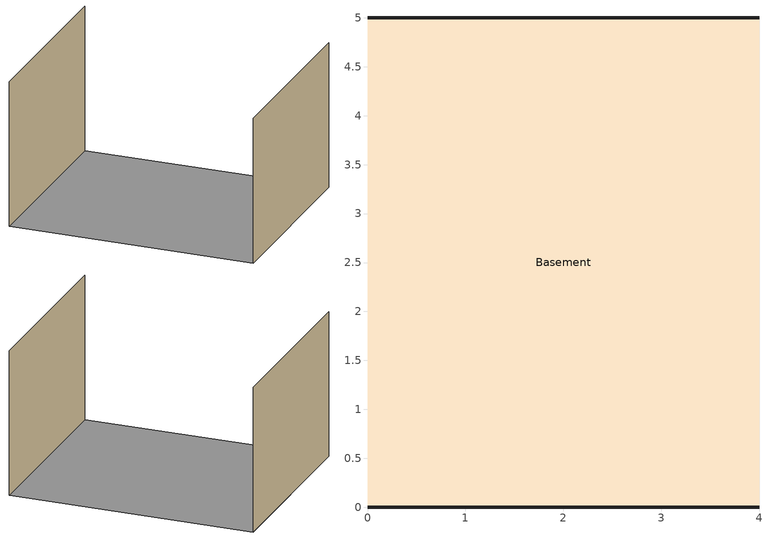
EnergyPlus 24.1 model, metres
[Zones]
Basement
 floor foundation (Opaque): 0,0 4,0 4,5 0,5 z-3
 wall outside (Opaque): 0,5 4,5 z-3:0
 wall ground (Opaque): 0,0 4,0 z-3:0
[Material:NoMass]
Rough Layer: Rough, 0.5
[Construction]
Opaque: Rough Layer
[Zone]
Basement: 0, 0, 0, -3, 1, 1
[Foundation:Kiva]
Basement Foundation
